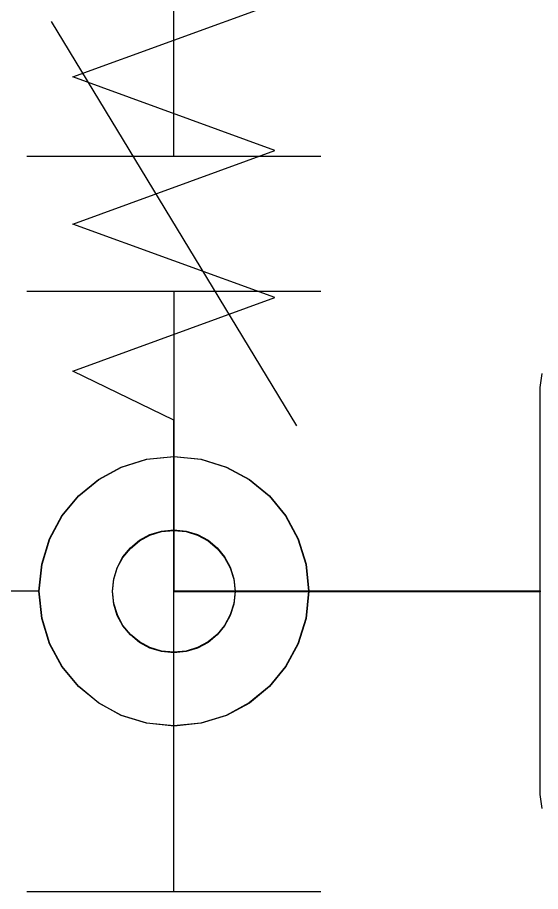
# Model space of a CAD drawing. Extents: x 1 to 47.7, y 0.2 to 35.
# Drawn here: x 34.7445 to 34.9579, y 12.4126 to 12.7694 of the extents above; entities that cross this region are included whole.
import ezdxf

# ---------------------------------------------------------------- set-up
doc = ezdxf.new("R2010")
doc.units = 0
doc.header["$MEASUREMENT"] = 0
for name, color, linetype in [('5_1___24__TARGET_LEDS___12', 7, 'CONTINUOUS'), ('6_2___8__INDEPENDENT_INPUT', 7, 'CONTINUOUS'), ('6_3___8__OPTOISO_INDEPENDE', 7, 'CONTINUOUS'), ('6_4___24__OPTOISO_INDEPEND', 7, 'CONTINUOUS'), ('6_5___8__INDEPENDENT_INPUT', 7, 'CONTINUOUS'), ('6_6___8__INDEPENDENT_INPUT', 7, 'CONTINUOUS'), ('6_7___8__OPTOISO_INDEPENDE', 7, 'CONTINUOUS'), ('6_8___8__OPTOISO_INDEPENDE', 7, 'CONTINUOUS')]:
    doc.layers.add(name, color=color, linetype=linetype)

msp = doc.modelspace()

# ---------------------------------------------------------------- linework, layer by layer
at = {"layer": '5_1___24__TARGET_LEDS___12'}
for points in [[(34.7534, 12.53515), (34.70342, 12.53515), (34.70344, 12.83514)], [(34.95864, 12.44649), (34.95781, 12.45215), (34.95777, 12.45713), (34.95777, 12.47129), (34.95777, 12.49361), (34.95777, 12.52082), (34.95777, 12.54967), (34.95777, 12.57688), (34.95777, 12.5992), (34.95777, 12.61336), (34.95781, 12.61835), (34.95864, 12.624)], [(34.8634, 12.53515), (34.95803, 12.53515)]]:
    msp.add_lwpolyline(points, dxfattribs=at)
msp.add_lwpolyline([(34.80839, 12.59016), (34.81948, 12.58904), (34.8298, 12.58584), (34.83915, 12.58077), (34.84729, 12.57406), (34.85401, 12.56592), (34.85908, 12.55657), (34.86229, 12.54624), (34.8634, 12.53515), (34.86229, 12.52406), (34.85908, 12.51374), (34.85401, 12.5044), (34.84729, 12.49626), (34.83915, 12.48955), (34.8298, 12.48448), (34.81948, 12.48128), (34.80839, 12.48016), (34.79731, 12.48128), (34.78699, 12.48448), (34.77765, 12.48955), (34.76951, 12.49626), (34.7628, 12.5044), (34.75773, 12.51374), (34.75452, 12.52406), (34.7534, 12.53515), (34.75452, 12.54624), (34.75773, 12.55657), (34.7628, 12.56592), (34.76951, 12.57406), (34.77765, 12.58077), (34.78699, 12.58584), (34.79731, 12.58904)], close=True, dxfattribs=at)
at = {"layer": '6_2___8__INDEPENDENT_INPUT'}
for points in [[(34.80829, 12.71269), (34.80829, 12.83515), (34.95794, 12.83515)], [(34.7583, 12.76768), (34.8583, 12.60269)], [(34.7483, 12.71269), (34.8683, 12.71269)], [(34.7483, 12.65768), (34.8683, 12.65768)], [(34.80829, 12.65768), (34.80829, 12.53517), (34.95794, 12.53517)], [(34.95864, 12.44649), (34.95781, 12.45215), (34.95777, 12.45713), (34.95777, 12.47129), (34.95777, 12.49361), (34.95777, 12.52082), (34.95777, 12.54967), (34.95777, 12.57688), (34.95777, 12.5992), (34.95777, 12.61336), (34.95781, 12.61835), (34.95864, 12.624)]]:
    msp.add_lwpolyline(points, dxfattribs=at)
at = {"layer": '6_3___8__OPTOISO_INDEPENDE'}
for points in [[(34.80829, 12.71269), (34.80829, 12.83517), (34.95794, 12.83517)], [(34.7583, 12.76768), (34.8583, 12.60269)], [(34.7483, 12.71269), (34.8683, 12.71269)], [(34.7483, 12.65768), (34.8683, 12.65768)], [(34.80829, 12.65768), (34.80829, 12.53517), (34.95794, 12.53517)], [(34.95864, 12.44649), (34.95781, 12.45215), (34.95777, 12.45713), (34.95777, 12.47129), (34.95777, 12.49361), (34.95777, 12.52082), (34.95777, 12.54967), (34.95777, 12.57688), (34.95777, 12.5992), (34.95777, 12.61336), (34.95781, 12.61835), (34.95864, 12.624)]]:
    msp.add_lwpolyline(points, dxfattribs=at)
at = {"layer": '6_4___24__OPTOISO_INDEPEND'}
for points in [[(34.75327, 12.53516), (34.70329, 12.53516), (34.70331, 12.83515)], [(34.95864, 12.44649), (34.95781, 12.45215), (34.95777, 12.45713), (34.95777, 12.47129), (34.95777, 12.49361), (34.95777, 12.52082), (34.95777, 12.54967), (34.95777, 12.57688), (34.95777, 12.5992), (34.95777, 12.61336), (34.95781, 12.61835), (34.95864, 12.624)], [(34.86327, 12.53516), (34.95794, 12.53516)]]:
    msp.add_lwpolyline(points, dxfattribs=at)
msp.add_lwpolyline([(34.80826, 12.59017), (34.81935, 12.58906), (34.82967, 12.58585), (34.83902, 12.58078), (34.84716, 12.57407), (34.85388, 12.56593), (34.85895, 12.55658), (34.86216, 12.54625), (34.86327, 12.53516), (34.86216, 12.52407), (34.85895, 12.51375), (34.85388, 12.50441), (34.84716, 12.49627), (34.83902, 12.48956), (34.82967, 12.48449), (34.81935, 12.48129), (34.80826, 12.48017), (34.79718, 12.48129), (34.78686, 12.48449), (34.77752, 12.48956), (34.76938, 12.49627), (34.76267, 12.50441), (34.7576, 12.51375), (34.75439, 12.52407), (34.75327, 12.53516), (34.75439, 12.54625), (34.7576, 12.55658), (34.76267, 12.56593), (34.76938, 12.57407), (34.77752, 12.58078), (34.78686, 12.58585), (34.79718, 12.58906)], close=True, dxfattribs=at)
at = {"layer": '6_5___8__INDEPENDENT_INPUT'}
for points in [[(34.95795, 12.53502), (34.80828, 12.53502), (34.80828, 12.60498), (34.76703, 12.625), (34.84954, 12.65501), (34.76703, 12.68504), (34.84954, 12.71504), (34.76703, 12.74507), (34.84954, 12.77507), (34.80828, 12.79509), (34.80828, 12.83515), (34.95795, 12.83515)], [(34.95864, 12.44649), (34.95781, 12.45215), (34.95777, 12.45713), (34.95777, 12.47129), (34.95777, 12.49361), (34.95777, 12.52082), (34.95777, 12.54967), (34.95777, 12.57688), (34.95777, 12.5992), (34.95777, 12.61336), (34.95781, 12.61835), (34.95864, 12.624)], [(34.80828, 12.4126), (34.80828, 12.53502), (34.95795, 12.53502)], [(34.74828, 12.4126), (34.86829, 12.4126)]]:
    msp.add_lwpolyline(points, dxfattribs=at)
msp.add_lwpolyline([(34.80827, 12.56001), (34.81331, 12.5595), (34.81801, 12.55804), (34.82226, 12.55574), (34.82596, 12.55268), (34.82902, 12.54898), (34.83132, 12.54473), (34.83278, 12.54004), (34.83329, 12.535), (34.83278, 12.52996), (34.83132, 12.52527), (34.82902, 12.52102), (34.82596, 12.51733), (34.82226, 12.51428), (34.81801, 12.51198), (34.81331, 12.51052), (34.80827, 12.51001), (34.80323, 12.51052), (34.79854, 12.51198), (34.79429, 12.51428), (34.7906, 12.51733), (34.78755, 12.52102), (34.78524, 12.52527), (34.78379, 12.52996), (34.78328, 12.535), (34.78379, 12.54004), (34.78524, 12.54473), (34.78755, 12.54898), (34.7906, 12.55268), (34.79429, 12.55574), (34.79854, 12.55804), (34.80323, 12.5595)], close=True, dxfattribs=at)
at = {"layer": '6_6___8__INDEPENDENT_INPUT'}
for points in [[(34.80829, 12.71269), (34.80829, 12.83517), (34.95794, 12.83517)], [(34.7583, 12.76768), (34.8583, 12.60269)], [(34.7483, 12.71269), (34.8683, 12.71269)], [(34.7483, 12.65768), (34.8683, 12.65768)], [(34.80829, 12.65768), (34.80829, 12.53517), (34.95794, 12.53517)], [(34.95864, 12.44649), (34.95781, 12.45215), (34.95777, 12.45713), (34.95777, 12.47129), (34.95777, 12.49361), (34.95777, 12.52082), (34.95777, 12.54967), (34.95777, 12.57688), (34.95777, 12.5992), (34.95777, 12.61336), (34.95781, 12.61835), (34.95864, 12.624)]]:
    msp.add_lwpolyline(points, dxfattribs=at)
at = {"layer": '6_7___8__OPTOISO_INDEPENDE'}
for points in [[(34.80829, 12.71269), (34.80829, 12.83517), (34.95794, 12.83517)], [(34.7583, 12.76768), (34.8583, 12.60269)], [(34.7483, 12.71269), (34.8683, 12.71269)], [(34.7483, 12.65768), (34.8683, 12.65768)], [(34.80829, 12.65768), (34.80829, 12.53517), (34.95794, 12.53517)], [(34.95864, 12.44649), (34.95781, 12.45215), (34.95777, 12.45713), (34.95777, 12.47129), (34.95777, 12.49361), (34.95777, 12.52082), (34.95777, 12.54967), (34.95777, 12.57688), (34.95777, 12.5992), (34.95777, 12.61336), (34.95781, 12.61835), (34.95864, 12.624)]]:
    msp.add_lwpolyline(points, dxfattribs=at)
at = {"layer": '6_8___8__OPTOISO_INDEPENDE'}
for points in [[(34.95794, 12.53524), (34.8083, 12.53524), (34.8083, 12.60498), (34.76705, 12.625), (34.84956, 12.65501), (34.76705, 12.68504), (34.84956, 12.71504), (34.76705, 12.74507), (34.84956, 12.77507), (34.8083, 12.79509), (34.8083, 12.83515), (34.95794, 12.83515)], [(34.95864, 12.44649), (34.95781, 12.45215), (34.95777, 12.45713), (34.95777, 12.47129), (34.95777, 12.49361), (34.95777, 12.52082), (34.95777, 12.54967), (34.95777, 12.57688), (34.95777, 12.5992), (34.95777, 12.61336), (34.95781, 12.61835), (34.95864, 12.624)], [(34.8083, 12.4126), (34.8083, 12.53524), (34.95794, 12.53524)], [(34.7483, 12.4126), (34.8683, 12.4126)]]:
    msp.add_lwpolyline(points, dxfattribs=at)
msp.add_lwpolyline([(34.80828, 12.56024), (34.81332, 12.55973), (34.81802, 12.55827), (34.82227, 12.55596), (34.82598, 12.55291), (34.82903, 12.54921), (34.83134, 12.54496), (34.8328, 12.54026), (34.8333, 12.53523), (34.8328, 12.53019), (34.83134, 12.5255), (34.82903, 12.52125), (34.82598, 12.51756), (34.82227, 12.51451), (34.81802, 12.5122), (34.81332, 12.51075), (34.80828, 12.51024), (34.80324, 12.51075), (34.79855, 12.5122), (34.79431, 12.51451), (34.79061, 12.51756), (34.78756, 12.52125), (34.78526, 12.5255), (34.7838, 12.53019), (34.7833, 12.53523), (34.7838, 12.54026), (34.78526, 12.54496), (34.78756, 12.54921), (34.79061, 12.55291), (34.79431, 12.55596), (34.79855, 12.55827), (34.80324, 12.55973)], close=True, dxfattribs=at)

doc.saveas('drawing.dxf')
